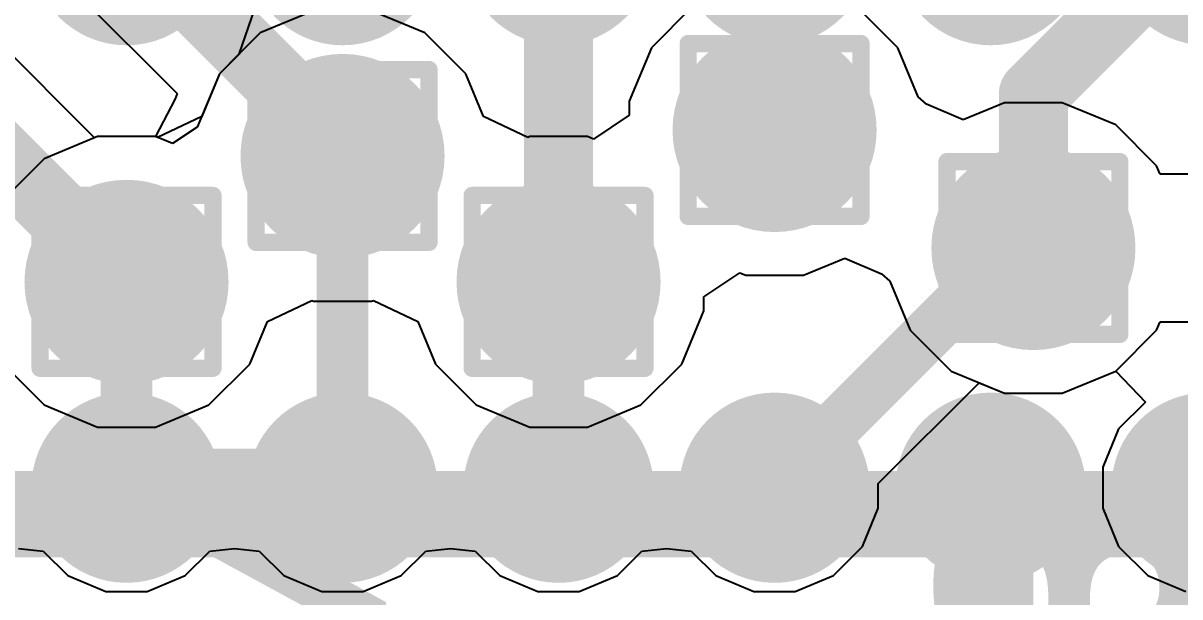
# Model space of a CAD drawing. Header units: inches. Extents: x -6 to 5433, y -4 to 5447.
# Drawn here: x 12.149 to 15.55, y 1.076 to 2.762 of the extents above; entities that cross this region are included whole.
import ezdxf

# ---------------------------------------------------------------- set-up
doc = ezdxf.new("R2010")
doc.units = ezdxf.units.IN
for name, color, linetype in [('Bottom Layer', 5, 'Continuous'), ('Bottom Overlay', 54, 'Continuous'), ('Drill Drawing', 1, 'Continuous'), ('Ground', 16, 'Continuous'), ('Mechanical 4', 56, 'Continuous'), ('Power', 76, 'Continuous'), ('Top Layer', 1, 'Continuous'), ('Top Paste', 8, 'Continuous'), ('Top Solder', 216, 'Continuous'), ('Via Holes', 16, 'Continuous')]:
    doc.layers.add(name, color=color, linetype=linetype)
doc.styles.add('Arial_Bold', font='', dxfattribs={"height": 0.2})
doc.styles.get('Arial_Bold').set_extended_font_data('Arial', bold=True)

# ---------------------------------------------------------------- blocks, each defined once
blk = doc.blocks.new('ADM6_30_01_5_L_4_2_A_TR_155')
at = {"layer": 'Top Layer'}
h = blk.add_hatch(color=1, dxfattribs=at)
edge = h.paths.add_edge_path()
edge.add_arc((-0.3175, 0.79), 0.178, 0, 360)
h = blk.add_hatch(color=1, dxfattribs=at)
edge = h.paths.add_edge_path()
edge.add_arc((0.3175, 0.79), 0.178, 0, 360)
h = blk.add_hatch(color=1, dxfattribs=at)
edge = h.paths.add_edge_path()
edge.add_arc((0.9525, 0.79), 0.178, 0, 360)
h = blk.add_hatch(color=1, dxfattribs=at)
edge = h.paths.add_edge_path()
edge.add_arc((1.5875, 0.79), 0.178, 0, 360)
h = blk.add_hatch(color=1, dxfattribs=at)
edge = h.paths.add_edge_path()
edge.add_arc((2.2225, 0.79), 0.178, 0, 360)
h = blk.add_hatch(color=1, dxfattribs=at)
edge = h.paths.add_edge_path()
edge.add_arc((2.8575, 0.79), 0.178, 0, 360)
at = {"layer": 'Top Paste'}
h = blk.add_hatch(color=8, dxfattribs=at)
edge = h.paths.add_edge_path()
edge.add_arc((-0.3175, 0.79), 0.178, 0, 360)
h = blk.add_hatch(color=8, dxfattribs=at)
edge = h.paths.add_edge_path()
edge.add_arc((0.3175, 0.79), 0.178, 0, 360)
h = blk.add_hatch(color=8, dxfattribs=at)
edge = h.paths.add_edge_path()
edge.add_arc((0.9525, 0.79), 0.178, 0, 360)
h = blk.add_hatch(color=8, dxfattribs=at)
edge = h.paths.add_edge_path()
edge.add_arc((1.5875, 0.79), 0.178, 0, 360)
h = blk.add_hatch(color=8, dxfattribs=at)
edge = h.paths.add_edge_path()
edge.add_arc((2.2225, 0.79), 0.178, 0, 360)
h = blk.add_hatch(color=8, dxfattribs=at)
edge = h.paths.add_edge_path()
edge.add_arc((2.8575, 0.79), 0.178, 0, 360)
at = {"layer": 'Top Solder'}
h = blk.add_hatch(color=216, dxfattribs=at)
edge = h.paths.add_edge_path()
edge.add_arc((-0.3175, 0.79), 0.2796, 0, 360)
h = blk.add_hatch(color=216, dxfattribs=at)
edge = h.paths.add_edge_path()
edge.add_arc((0.3175, 0.79), 0.2796, 0, 360)
h = blk.add_hatch(color=216, dxfattribs=at)
edge = h.paths.add_edge_path()
edge.add_arc((0.9525, 0.79), 0.2796, 0, 360)
h = blk.add_hatch(color=216, dxfattribs=at)
edge = h.paths.add_edge_path()
edge.add_arc((1.5875, 0.79), 0.2796, 0, 360)
h = blk.add_hatch(color=216, dxfattribs=at)
edge = h.paths.add_edge_path()
edge.add_arc((2.2225, 0.79), 0.2796, 0, 360)
h = blk.add_hatch(color=216, dxfattribs=at)
edge = h.paths.add_edge_path()
edge.add_arc((2.8575, 0.79), 0.2796, 0, 360)
h = blk.add_hatch(color=216, dxfattribs=at)
edge = h.paths.add_edge_path()
edge.add_arc((-0.3175, -0.79), 0.2796, 0, 360)
h = blk.add_hatch(color=216, dxfattribs=at)
edge = h.paths.add_edge_path()
edge.add_arc((0.3175, -0.79), 0.2796, 0, 360)
h = blk.add_hatch(color=216, dxfattribs=at)
edge = h.paths.add_edge_path()
edge.add_arc((0.9525, -0.79), 0.2796, 0, 360)
h = blk.add_hatch(color=216, dxfattribs=at)
edge = h.paths.add_edge_path()
edge.add_arc((1.5875, -0.79), 0.2796, 0, 360)
h = blk.add_hatch(color=216, dxfattribs=at)
edge = h.paths.add_edge_path()
edge.add_arc((2.2225, -0.79), 0.2796, 0, 360)
h = blk.add_hatch(color=216, dxfattribs=at)
edge = h.paths.add_edge_path()
edge.add_arc((2.8575, -0.79), 0.2796, 0, 360)

msp = doc.modelspace()

# ---------------------------------------------------------------- hatches: boundary and pattern name
at = {"layer": 'Bottom Layer'}
h = msp.add_hatch(color=5, dxfattribs=at)
edge = h.paths.add_edge_path()
edge.add_arc((14.3581, 2.4481), 0.3, 0, 360)
h = msp.add_hatch(color=5, dxfattribs=at)
edge = h.paths.add_edge_path()
edge.add_arc((13.0881, 2.3717), 0.3, 0, 360)
h = msp.add_hatch(color=5, dxfattribs=at)
edge = h.paths.add_edge_path()
edge.add_arc((15.119, 2.1012), 0.3, 0, 360)
h = msp.add_hatch(color=5, dxfattribs=at)
edge = h.paths.add_edge_path()
edge.add_arc((12.4531, 2.0017), 0.3, 0, 360)
h = msp.add_hatch(color=5, dxfattribs=at)
edge = h.paths.add_edge_path()
edge.add_arc((13.7231, 2.0017), 0.3, 0, 360)
at = {"layer": 'Ground'}
h = msp.add_hatch(color=16, dxfattribs=at)
edge = h.paths.add_edge_path()
edge.add_arc((14.3581, 2.4481), 0.3, 0, 360)
h = msp.add_hatch(color=16, dxfattribs=at)
edge = h.paths.add_edge_path()
edge.add_arc((13.0881, 2.3717), 0.3, 0, 360)
h = msp.add_hatch(color=16, dxfattribs=at)
edge = h.paths.add_edge_path()
edge.add_arc((15.119, 2.1012), 0.3, 0, 360)
h = msp.add_hatch(color=16, dxfattribs=at)
edge = h.paths.add_edge_path()
edge.add_arc((12.4531, 2.0017), 0.3, 0, 360)
h = msp.add_hatch(color=16, dxfattribs=at)
edge = h.paths.add_edge_path()
edge.add_arc((13.7231, 2.0017), 0.3, 0, 360)
at = {"layer": 'Power'}
h = msp.add_hatch(color=76, dxfattribs=at)
edge = h.paths.add_edge_path()
edge.add_arc((14.3581, 2.4481), 0.3, 0, 360)
h = msp.add_hatch(color=76, dxfattribs=at)
edge = h.paths.add_edge_path()
edge.add_arc((13.0881, 2.3717), 0.3, 0, 360)
h = msp.add_hatch(color=76, dxfattribs=at)
edge = h.paths.add_edge_path()
edge.add_arc((15.119, 2.1012), 0.3, 0, 360)
h = msp.add_hatch(color=76, dxfattribs=at)
edge = h.paths.add_edge_path()
edge.add_arc((12.4531, 2.0017), 0.3, 0, 360)
h = msp.add_hatch(color=76, dxfattribs=at)
edge = h.paths.add_edge_path()
edge.add_arc((13.7231, 2.0017), 0.3, 0, 360)
at = {"layer": 'Top Layer'}
h = msp.add_hatch(color=1, dxfattribs=at)
edge = h.paths.add_edge_path()
edge.add_arc((14.3581, 2.4481), 0.3, 0, 360)
h = msp.add_hatch(color=1, dxfattribs=at)
edge = h.paths.add_edge_path()
edge.add_arc((13.0881, 2.3717), 0.3, 0, 360)
h = msp.add_hatch(color=1, dxfattribs=at)
edge = h.paths.add_edge_path()
edge.add_arc((15.119, 2.1012), 0.3, 0, 360)
h = msp.add_hatch(color=1, dxfattribs=at)
edge = h.paths.add_edge_path()
edge.add_arc((12.4531, 2.0017), 0.3, 0, 360)
h = msp.add_hatch(color=1, dxfattribs=at)
edge = h.paths.add_edge_path()
edge.add_arc((13.7231, 2.0017), 0.3, 0, 360)
msp.add_hatch(color=1, dxfattribs=at).paths.add_polyline_path([(14.8672, 0.2362), (15.119, 0.2362), (15.119, 1.5824), (14.8672, 1.5824)])
at = {"layer": 'Via Holes'}
h = msp.add_hatch(color=7, dxfattribs=at)
edge = h.paths.add_edge_path()
edge.add_arc((14.3581, 2.4481), 0.15, 0, 360)
h = msp.add_hatch(color=7, dxfattribs=at)
edge = h.paths.add_edge_path()
edge.add_arc((13.0881, 2.3717), 0.15, 0, 360)
h = msp.add_hatch(color=7, dxfattribs=at)
edge = h.paths.add_edge_path()
edge.add_arc((15.119, 2.1012), 0.15, 0, 360)
h = msp.add_hatch(color=7, dxfattribs=at)
edge = h.paths.add_edge_path()
edge.add_arc((12.4531, 2.0017), 0.15, 0, 360)
h = msp.add_hatch(color=7, dxfattribs=at)
edge = h.paths.add_edge_path()
edge.add_arc((13.7231, 2.0017), 0.15, 0, 360)

# ---------------------------------------------------------------- linework, layer by layer
at = {"layer": 'Bottom Layer'}
for p, q in [((10.7034, 4.4537), (12.6019, 2.5551)), ((12.3594, 2.4251), (10.5844, 4.2)), ((12.6019, 2.5551), (12.5962, 2.5398)), ((12.5962, 2.5398), (12.538, 2.4287)), ((12.3682, 2.4287), (12.3594, 2.4251)), ((12.538, 2.4287), (12.3682, 2.4287)), ((14.443, 2.0211), (14.565, 2.0716)), ((14.565, 2.0716), (14.6721, 2.0249)), ((14.1501, 1.9577), (14.2557, 2.0283)), ((14.2557, 2.0283), (14.2732, 2.0211)), ((14.2732, 2.0211), (14.443, 2.0211)), ((14.6721, 2.0249), (14.6972, 2.0037)), ((14.6972, 2.0037), (14.757, 1.8593)), ((12.8671, 1.8855), (12.9974, 1.9471)), ((12.9974, 1.9471), (13.0032, 1.9447)), ((13.0032, 1.9447), (13.173, 1.9447)), ((13.173, 1.9447), (13.1788, 1.9471)), ((13.1788, 1.9471), (13.3091, 1.8855)), ((14.1501, 1.9168), (14.1501, 1.9577)), ((14.0851, 1.7599), (14.1501, 1.9168)), ((12.8151, 1.7599), (12.8671, 1.8855)), ((13.3091, 1.8855), (13.3611, 1.7599)), ((15.481, 1.8593), (15.4912, 1.8841)), ((15.4912, 1.8841), (15.6287, 1.8841)), ((14.757, 1.8593), (14.8771, 1.7392)), ((15.3608, 1.7392), (15.481, 1.8593)), ((12.0911, 1.7599), (12.2112, 1.6398)), ((12.695, 1.6398), (12.8151, 1.7599)), ((13.3611, 1.7599), (13.4812, 1.6398)), ((13.965, 1.6398), (14.0851, 1.7599)), ((14.8771, 1.7392), (15.034, 1.6742)), ((15.2039, 1.6742), (15.3608, 1.7392)), ((15.034, 1.6742), (15.2039, 1.6742)), ((12.2112, 1.6398), (12.3682, 1.5747)), ((12.538, 1.5747), (12.695, 1.6398)), ((13.4812, 1.6398), (13.6382, 1.5747)), ((13.808, 1.5747), (13.965, 1.6398)), ((12.3682, 1.5747), (12.538, 1.5747)), ((13.6382, 1.5747), (13.808, 1.5747))]:
    msp.add_line(p, q, dxfattribs=at)
for points in [[(14.3581, 2.4481, 0.2032, 0.2032, 0), (14.3581, 5.0337, 0.2032, 0.2032, 0)], [(10.7999, 4.6867, 0.2032, 0.2032, 0), (13.0881, 2.3985, 0.2032, 0.2032, 0)], [(10.4196, 4.0352, 0.2032, 0.2032, 0), (12.4531, 2.0017, 0.2032, 0.2032, 0)], [(15.119, 2.5539, 0.2032, 0.2032, 0), (15.8014, 3.2363, 0.2032, 0.2032, 0)], [(13.7231, 2.0017, 0.2032, 0.2032, 0), (13.7231, 2.9685, 0.2032, 0.2032, 0)], [(15.119, 2.1012, 0.2032, 0.2032, 0), (15.119, 2.5539, 0.2032, 0.2032, 0)], [(13.0881, 2.3717, 0.2032, 0.2032, 0), (13.0881, 2.3985, 0.2032, 0.2032, 0)]]:
    msp.add_lwpolyline(points, format="xyseb", dxfattribs=at)
for points in [[(15.0682, 2.5539, 0.1016, 0.1016, 1), (15.1698, 2.5539, 0.1016, 0.1016, 1)], [(15.0682, 2.5539, 0.1016, 0.1016, 1), (15.1698, 2.5539, 0.1016, 0.1016, 1)], [(14.3073, 2.4481, 0.1016, 0.1016, 1), (14.4089, 2.4481, 0.1016, 0.1016, 1)], [(13.0373, 2.3985, 0.1016, 0.1016, 1), (13.1389, 2.3985, 0.1016, 0.1016, 1)], [(13.0373, 2.3985, 0.1016, 0.1016, 1), (13.1389, 2.3985, 0.1016, 0.1016, 1)], [(13.0373, 2.3717, 0.1016, 0.1016, 1), (13.1389, 2.3717, 0.1016, 0.1016, 1)], [(15.0682, 2.1012, 0.1016, 0.1016, 1), (15.1698, 2.1012, 0.1016, 0.1016, 1)], [(12.4023, 2.0017, 0.1016, 0.1016, 1), (12.5039, 2.0017, 0.1016, 0.1016, 1)], [(13.6723, 2.0017, 0.1016, 0.1016, 1), (13.7739, 2.0017, 0.1016, 0.1016, 1)]]:
    msp.add_lwpolyline(points, format="xyseb", close=True, dxfattribs=at)
at = {"layer": 'Drill Drawing'}
for points in [[(14.1041, 2.7021, 0.0508, 0.0508, 0), (14.6121, 2.7021, 0.0508, 0.0508, 0)], [(14.1041, 2.1941, 0.0508, 0.0508, 0), (14.1041, 2.7021, 0.0508, 0.0508, 0)], [(14.6121, 2.1941, 0.0508, 0.0508, 0), (14.6121, 2.7021, 0.0508, 0.0508, 0)], [(12.8341, 2.6257, 0.0508, 0.0508, 0), (13.3421, 2.6257, 0.0508, 0.0508, 0)], [(12.8341, 2.1177, 0.0508, 0.0508, 0), (12.8341, 2.6257, 0.0508, 0.0508, 0)], [(13.3421, 2.1177, 0.0508, 0.0508, 0), (13.3421, 2.6257, 0.0508, 0.0508, 0)], [(14.2057, 2.6005, 0.0508, 0.0508, 0), (14.5105, 2.6005, 0.0508, 0.0508, 0)], [(14.2057, 2.2957, 0.0508, 0.0508, 0), (14.2057, 2.6005, 0.0508, 0.0508, 0)], [(14.5105, 2.2957, 0.0508, 0.0508, 0), (14.5105, 2.6005, 0.0508, 0.0508, 0)], [(12.9357, 2.5241, 0.0508, 0.0508, 0), (13.2405, 2.5241, 0.0508, 0.0508, 0)], [(12.9357, 2.2193, 0.0508, 0.0508, 0), (12.9357, 2.5241, 0.0508, 0.0508, 0)], [(13.2405, 2.2193, 0.0508, 0.0508, 0), (13.2405, 2.5241, 0.0508, 0.0508, 0)], [(14.865, 2.3552, 0.0508, 0.0508, 0), (15.373, 2.3552, 0.0508, 0.0508, 0)], [(14.865, 1.8472, 0.0508, 0.0508, 0), (14.865, 2.3552, 0.0508, 0.0508, 0)], [(15.373, 1.8472, 0.0508, 0.0508, 0), (15.373, 2.3552, 0.0508, 0.0508, 0)], [(14.2057, 2.2957, 0.0508, 0.0508, 0), (14.5105, 2.2957, 0.0508, 0.0508, 0)], [(12.1991, 2.2557, 0.0508, 0.0508, 0), (12.7071, 2.2557, 0.0508, 0.0508, 0)], [(12.1991, 1.7477, 0.0508, 0.0508, 0), (12.1991, 2.2557, 0.0508, 0.0508, 0)], [(12.7071, 1.7477, 0.0508, 0.0508, 0), (12.7071, 2.2557, 0.0508, 0.0508, 0)], [(13.4691, 2.2557, 0.0508, 0.0508, 0), (13.9771, 2.2557, 0.0508, 0.0508, 0)], [(13.4691, 1.7477, 0.0508, 0.0508, 0), (13.4691, 2.2557, 0.0508, 0.0508, 0)], [(13.9771, 1.7477, 0.0508, 0.0508, 0), (13.9771, 2.2557, 0.0508, 0.0508, 0)], [(14.9666, 2.2536, 0.0508, 0.0508, 0), (15.2714, 2.2536, 0.0508, 0.0508, 0)], [(14.9666, 1.9488, 0.0508, 0.0508, 0), (14.9666, 2.2536, 0.0508, 0.0508, 0)], [(15.2714, 1.9488, 0.0508, 0.0508, 0), (15.2714, 2.2536, 0.0508, 0.0508, 0)], [(12.9357, 2.2193, 0.0508, 0.0508, 0), (13.2405, 2.2193, 0.0508, 0.0508, 0)], [(14.1041, 2.1941, 0.0508, 0.0508, 0), (14.6121, 2.1941, 0.0508, 0.0508, 0)], [(12.3007, 2.1541, 0.0508, 0.0508, 0), (12.6055, 2.1541, 0.0508, 0.0508, 0)], [(12.3007, 1.8493, 0.0508, 0.0508, 0), (12.3007, 2.1541, 0.0508, 0.0508, 0)], [(12.6055, 1.8493, 0.0508, 0.0508, 0), (12.6055, 2.1541, 0.0508, 0.0508, 0)], [(13.5707, 2.1541, 0.0508, 0.0508, 0), (13.8755, 2.1541, 0.0508, 0.0508, 0)], [(13.5707, 1.8493, 0.0508, 0.0508, 0), (13.5707, 2.1541, 0.0508, 0.0508, 0)], [(13.8755, 1.8493, 0.0508, 0.0508, 0), (13.8755, 2.1541, 0.0508, 0.0508, 0)], [(12.8341, 2.1177, 0.0508, 0.0508, 0), (13.3421, 2.1177, 0.0508, 0.0508, 0)], [(14.9666, 1.9488, 0.0508, 0.0508, 0), (15.2714, 1.9488, 0.0508, 0.0508, 0)], [(12.3007, 1.8493, 0.0508, 0.0508, 0), (12.6055, 1.8493, 0.0508, 0.0508, 0)], [(13.5707, 1.8493, 0.0508, 0.0508, 0), (13.8755, 1.8493, 0.0508, 0.0508, 0)], [(14.865, 1.8472, 0.0508, 0.0508, 0), (15.373, 1.8472, 0.0508, 0.0508, 0)], [(12.1991, 1.7477, 0.0508, 0.0508, 0), (12.7071, 1.7477, 0.0508, 0.0508, 0)], [(13.4691, 1.7477, 0.0508, 0.0508, 0), (13.9771, 1.7477, 0.0508, 0.0508, 0)]]:
    msp.add_lwpolyline(points, format="xyseb", dxfattribs=at)
for points in [[(14.0914, 2.7021, 0.0254, 0.0254, 1), (14.1168, 2.7021, 0.0254, 0.0254, 1)], [(14.0914, 2.7021, 0.0254, 0.0254, 1), (14.1168, 2.7021, 0.0254, 0.0254, 1)], [(14.5994, 2.7021, 0.0254, 0.0254, 1), (14.6248, 2.7021, 0.0254, 0.0254, 1)], [(14.5994, 2.7021, 0.0254, 0.0254, 1), (14.6248, 2.7021, 0.0254, 0.0254, 1)], [(12.8214, 2.6257, 0.0254, 0.0254, 1), (12.8468, 2.6257, 0.0254, 0.0254, 1)], [(12.8214, 2.6257, 0.0254, 0.0254, 1), (12.8468, 2.6257, 0.0254, 0.0254, 1)], [(13.3294, 2.6257, 0.0254, 0.0254, 1), (13.3548, 2.6257, 0.0254, 0.0254, 1)], [(13.3294, 2.6257, 0.0254, 0.0254, 1), (13.3548, 2.6257, 0.0254, 0.0254, 1)], [(14.193, 2.6005, 0.0254, 0.0254, 1), (14.2184, 2.6005, 0.0254, 0.0254, 1)], [(14.193, 2.6005, 0.0254, 0.0254, 1), (14.2184, 2.6005, 0.0254, 0.0254, 1)], [(14.4978, 2.6005, 0.0254, 0.0254, 1), (14.5232, 2.6005, 0.0254, 0.0254, 1)], [(14.4978, 2.6005, 0.0254, 0.0254, 1), (14.5232, 2.6005, 0.0254, 0.0254, 1)], [(12.923, 2.5241, 0.0254, 0.0254, 1), (12.9484, 2.5241, 0.0254, 0.0254, 1)], [(12.923, 2.5241, 0.0254, 0.0254, 1), (12.9484, 2.5241, 0.0254, 0.0254, 1)], [(13.2278, 2.5241, 0.0254, 0.0254, 1), (13.2532, 2.5241, 0.0254, 0.0254, 1)], [(13.2278, 2.5241, 0.0254, 0.0254, 1), (13.2532, 2.5241, 0.0254, 0.0254, 1)], [(14.8523, 2.3552, 0.0254, 0.0254, 1), (14.8777, 2.3552, 0.0254, 0.0254, 1)], [(14.8523, 2.3552, 0.0254, 0.0254, 1), (14.8777, 2.3552, 0.0254, 0.0254, 1)], [(15.3603, 2.3552, 0.0254, 0.0254, 1), (15.3857, 2.3552, 0.0254, 0.0254, 1)], [(15.3603, 2.3552, 0.0254, 0.0254, 1), (15.3857, 2.3552, 0.0254, 0.0254, 1)], [(14.193, 2.2957, 0.0254, 0.0254, 1), (14.2184, 2.2957, 0.0254, 0.0254, 1)], [(14.193, 2.2957, 0.0254, 0.0254, 1), (14.2184, 2.2957, 0.0254, 0.0254, 1)], [(14.4978, 2.2957, 0.0254, 0.0254, 1), (14.5232, 2.2957, 0.0254, 0.0254, 1)], [(14.4978, 2.2957, 0.0254, 0.0254, 1), (14.5232, 2.2957, 0.0254, 0.0254, 1)], [(12.1864, 2.2557, 0.0254, 0.0254, 1), (12.2118, 2.2557, 0.0254, 0.0254, 1)], [(12.1864, 2.2557, 0.0254, 0.0254, 1), (12.2118, 2.2557, 0.0254, 0.0254, 1)], [(12.6944, 2.2557, 0.0254, 0.0254, 1), (12.7198, 2.2557, 0.0254, 0.0254, 1)], [(12.6944, 2.2557, 0.0254, 0.0254, 1), (12.7198, 2.2557, 0.0254, 0.0254, 1)], [(13.4564, 2.2557, 0.0254, 0.0254, 1), (13.4818, 2.2557, 0.0254, 0.0254, 1)], [(13.4564, 2.2557, 0.0254, 0.0254, 1), (13.4818, 2.2557, 0.0254, 0.0254, 1)], [(13.9644, 2.2557, 0.0254, 0.0254, 1), (13.9898, 2.2557, 0.0254, 0.0254, 1)], [(13.9644, 2.2557, 0.0254, 0.0254, 1), (13.9898, 2.2557, 0.0254, 0.0254, 1)], [(14.9539, 2.2536, 0.0254, 0.0254, 1), (14.9793, 2.2536, 0.0254, 0.0254, 1)], [(14.9539, 2.2536, 0.0254, 0.0254, 1), (14.9793, 2.2536, 0.0254, 0.0254, 1)], [(15.2587, 2.2536, 0.0254, 0.0254, 1), (15.2841, 2.2536, 0.0254, 0.0254, 1)], [(15.2587, 2.2536, 0.0254, 0.0254, 1), (15.2841, 2.2536, 0.0254, 0.0254, 1)], [(12.923, 2.2193, 0.0254, 0.0254, 1), (12.9484, 2.2193, 0.0254, 0.0254, 1)], [(12.923, 2.2193, 0.0254, 0.0254, 1), (12.9484, 2.2193, 0.0254, 0.0254, 1)], [(13.2278, 2.2193, 0.0254, 0.0254, 1), (13.2532, 2.2193, 0.0254, 0.0254, 1)], [(13.2278, 2.2193, 0.0254, 0.0254, 1), (13.2532, 2.2193, 0.0254, 0.0254, 1)], [(14.0914, 2.1941, 0.0254, 0.0254, 1), (14.1168, 2.1941, 0.0254, 0.0254, 1)], [(14.0914, 2.1941, 0.0254, 0.0254, 1), (14.1168, 2.1941, 0.0254, 0.0254, 1)], [(14.5994, 2.1941, 0.0254, 0.0254, 1), (14.6248, 2.1941, 0.0254, 0.0254, 1)], [(14.5994, 2.1941, 0.0254, 0.0254, 1), (14.6248, 2.1941, 0.0254, 0.0254, 1)], [(12.288, 2.1541, 0.0254, 0.0254, 1), (12.3134, 2.1541, 0.0254, 0.0254, 1)], [(12.288, 2.1541, 0.0254, 0.0254, 1), (12.3134, 2.1541, 0.0254, 0.0254, 1)], [(12.5928, 2.1541, 0.0254, 0.0254, 1), (12.6182, 2.1541, 0.0254, 0.0254, 1)], [(12.5928, 2.1541, 0.0254, 0.0254, 1), (12.6182, 2.1541, 0.0254, 0.0254, 1)], [(13.558, 2.1541, 0.0254, 0.0254, 1), (13.5834, 2.1541, 0.0254, 0.0254, 1)], [(13.558, 2.1541, 0.0254, 0.0254, 1), (13.5834, 2.1541, 0.0254, 0.0254, 1)], [(13.8628, 2.1541, 0.0254, 0.0254, 1), (13.8882, 2.1541, 0.0254, 0.0254, 1)], [(13.8628, 2.1541, 0.0254, 0.0254, 1), (13.8882, 2.1541, 0.0254, 0.0254, 1)], [(12.8214, 2.1177, 0.0254, 0.0254, 1), (12.8468, 2.1177, 0.0254, 0.0254, 1)], [(12.8214, 2.1177, 0.0254, 0.0254, 1), (12.8468, 2.1177, 0.0254, 0.0254, 1)], [(13.3294, 2.1177, 0.0254, 0.0254, 1), (13.3548, 2.1177, 0.0254, 0.0254, 1)], [(13.3294, 2.1177, 0.0254, 0.0254, 1), (13.3548, 2.1177, 0.0254, 0.0254, 1)], [(14.9539, 1.9488, 0.0254, 0.0254, 1), (14.9793, 1.9488, 0.0254, 0.0254, 1)], [(14.9539, 1.9488, 0.0254, 0.0254, 1), (14.9793, 1.9488, 0.0254, 0.0254, 1)], [(15.2587, 1.9488, 0.0254, 0.0254, 1), (15.2841, 1.9488, 0.0254, 0.0254, 1)], [(15.2587, 1.9488, 0.0254, 0.0254, 1), (15.2841, 1.9488, 0.0254, 0.0254, 1)], [(12.288, 1.8493, 0.0254, 0.0254, 1), (12.3134, 1.8493, 0.0254, 0.0254, 1)], [(12.288, 1.8493, 0.0254, 0.0254, 1), (12.3134, 1.8493, 0.0254, 0.0254, 1)], [(12.5928, 1.8493, 0.0254, 0.0254, 1), (12.6182, 1.8493, 0.0254, 0.0254, 1)], [(12.5928, 1.8493, 0.0254, 0.0254, 1), (12.6182, 1.8493, 0.0254, 0.0254, 1)], [(13.558, 1.8493, 0.0254, 0.0254, 1), (13.5834, 1.8493, 0.0254, 0.0254, 1)], [(13.558, 1.8493, 0.0254, 0.0254, 1), (13.5834, 1.8493, 0.0254, 0.0254, 1)], [(13.8628, 1.8493, 0.0254, 0.0254, 1), (13.8882, 1.8493, 0.0254, 0.0254, 1)], [(13.8628, 1.8493, 0.0254, 0.0254, 1), (13.8882, 1.8493, 0.0254, 0.0254, 1)], [(14.8523, 1.8472, 0.0254, 0.0254, 1), (14.8777, 1.8472, 0.0254, 0.0254, 1)], [(14.8523, 1.8472, 0.0254, 0.0254, 1), (14.8777, 1.8472, 0.0254, 0.0254, 1)], [(15.3603, 1.8472, 0.0254, 0.0254, 1), (15.3857, 1.8472, 0.0254, 0.0254, 1)], [(15.3603, 1.8472, 0.0254, 0.0254, 1), (15.3857, 1.8472, 0.0254, 0.0254, 1)], [(12.1864, 1.7477, 0.0254, 0.0254, 1), (12.2118, 1.7477, 0.0254, 0.0254, 1)], [(12.1864, 1.7477, 0.0254, 0.0254, 1), (12.2118, 1.7477, 0.0254, 0.0254, 1)], [(12.6944, 1.7477, 0.0254, 0.0254, 1), (12.7198, 1.7477, 0.0254, 0.0254, 1)], [(12.6944, 1.7477, 0.0254, 0.0254, 1), (12.7198, 1.7477, 0.0254, 0.0254, 1)], [(13.4564, 1.7477, 0.0254, 0.0254, 1), (13.4818, 1.7477, 0.0254, 0.0254, 1)], [(13.4564, 1.7477, 0.0254, 0.0254, 1), (13.4818, 1.7477, 0.0254, 0.0254, 1)], [(13.9644, 1.7477, 0.0254, 0.0254, 1), (13.9898, 1.7477, 0.0254, 0.0254, 1)], [(13.9644, 1.7477, 0.0254, 0.0254, 1), (13.9898, 1.7477, 0.0254, 0.0254, 1)]]:
    msp.add_lwpolyline(points, format="xyseb", close=True, dxfattribs=at)
at = {"layer": 'Ground'}
for p, q in [((13.0032, 2.7987), (12.8462, 2.7337)), ((13.33, 2.7337), (13.173, 2.7987)), ((14.1162, 2.81), (13.9961, 2.6899)), ((14.7201, 2.6899), (14.6, 2.81)), ((12.8462, 2.7337), (12.7261, 2.6136)), ((13.4501, 2.6136), (13.33, 2.7337)), ((13.9961, 2.6899), (13.9311, 2.533)), ((14.7799, 2.5456), (14.7201, 2.6899)), ((12.7261, 2.6136), (12.6611, 2.4567)), ((13.5021, 2.488), (13.4501, 2.6136)), ((13.9311, 2.533), (13.9311, 2.4921)), ((14.8049, 2.5243), (14.7799, 2.5456)), ((14.9121, 2.4777), (14.8049, 2.5243)), ((15.034, 2.5282), (14.9121, 2.4777)), ((15.2039, 2.5282), (15.034, 2.5282)), ((15.3608, 2.4632), (15.2039, 2.5282)), ((13.6324, 2.4264), (13.5021, 2.488)), ((13.9311, 2.4921), (13.8255, 2.4215)), ((12.6611, 2.4567), (12.5882, 2.408)), ((15.481, 2.3431), (15.3608, 2.4632)), ((12.3682, 2.4287), (12.2112, 2.3637)), ((12.538, 2.4287), (12.3682, 2.4287)), ((12.5882, 2.408), (12.538, 2.4287)), ((13.6382, 2.4287), (13.6324, 2.4264)), ((13.808, 2.4287), (13.6382, 2.4287)), ((13.8255, 2.4215), (13.808, 2.4287)), ((12.2112, 2.3637), (12.0911, 2.2436)), ((15.4912, 2.3183), (15.481, 2.3431)), ((15.6287, 2.3183), (15.4912, 2.3183)), ((14.443, 2.0211), (14.565, 2.0716)), ((14.565, 2.0716), (14.6721, 2.0249)), ((14.1501, 1.9577), (14.2557, 2.0283)), ((14.2557, 2.0283), (14.2732, 2.0211)), ((14.2732, 2.0211), (14.443, 2.0211)), ((14.6721, 2.0249), (14.6972, 2.0037)), ((14.6972, 2.0037), (14.757, 1.8593)), ((12.8671, 1.8855), (12.9974, 1.9471)), ((12.9974, 1.9471), (13.0032, 1.9447)), ((13.0032, 1.9447), (13.173, 1.9447)), ((13.173, 1.9447), (13.1788, 1.9471)), ((13.1788, 1.9471), (13.3091, 1.8855)), ((14.1501, 1.9168), (14.1501, 1.9577)), ((14.0851, 1.7599), (14.1501, 1.9168)), ((12.8151, 1.7599), (12.8671, 1.8855)), ((13.3091, 1.8855), (13.3611, 1.7599)), ((15.481, 1.8593), (15.4912, 1.8841)), ((15.4912, 1.8841), (15.6287, 1.8841)), ((14.757, 1.8593), (14.8771, 1.7392)), ((15.3608, 1.7392), (15.481, 1.8593)), ((12.0911, 1.7599), (12.2112, 1.6398)), ((12.695, 1.6398), (12.8151, 1.7599)), ((13.3611, 1.7599), (13.4812, 1.6398)), ((13.965, 1.6398), (14.0851, 1.7599)), ((14.8771, 1.7392), (15.034, 1.6742)), ((15.2039, 1.6742), (15.3608, 1.7392)), ((15.034, 1.6742), (15.2039, 1.6742)), ((12.2112, 1.6398), (12.3682, 1.5747)), ((12.538, 1.5747), (12.695, 1.6398)), ((13.4812, 1.6398), (13.6382, 1.5747)), ((13.808, 1.5747), (13.965, 1.6398)), ((12.3682, 1.5747), (12.538, 1.5747)), ((13.6382, 1.5747), (13.808, 1.5747))]:
    msp.add_line(p, q, dxfattribs=at)
at = {"layer": 'Mechanical 4'}
msp.add_lwpolyline([(19.3747, 2.125, 0.0127, 0.0127, 1), (11.1197, 2.125, 0.0127, 0.0127, 1)], format="xyseb", close=True, dxfattribs=at)
msp.add_lwpolyline([(19.3747, 2.125, 0.0127, 0.0127, -1), (11.1197, 2.125, 0.0127, 0.0127, 0)], format="xyseb", dxfattribs=at)
at = {"layer": 'Power'}
for p, q in [((13.0032, 2.7987), (12.8462, 2.7337)), ((13.33, 2.7337), (13.173, 2.7987)), ((14.1162, 2.81), (13.9961, 2.6899)), ((14.7201, 2.6899), (14.6, 2.81)), ((12.8462, 2.7337), (12.7261, 2.6136)), ((13.4501, 2.6136), (13.33, 2.7337)), ((13.9961, 2.6899), (13.9311, 2.533)), ((14.7799, 2.5456), (14.7201, 2.6899)), ((12.7261, 2.6136), (12.6741, 2.488)), ((13.5021, 2.488), (13.4501, 2.6136)), ((13.9311, 2.533), (13.9311, 2.4921)), ((14.8049, 2.5243), (14.7799, 2.5456)), ((14.9121, 2.4777), (14.8049, 2.5243)), ((15.034, 2.5282), (14.9121, 2.4777)), ((15.2039, 2.5282), (15.034, 2.5282)), ((15.3608, 2.4632), (15.2039, 2.5282)), ((12.6741, 2.488), (12.5438, 2.4264)), ((13.6324, 2.4264), (13.5021, 2.488)), ((13.9311, 2.4921), (13.8255, 2.4215)), ((15.481, 2.3431), (15.3608, 2.4632)), ((12.3682, 2.4287), (12.2112, 2.3637)), ((12.538, 2.4287), (12.3682, 2.4287)), ((12.5438, 2.4264), (12.538, 2.4287)), ((13.6382, 2.4287), (13.6324, 2.4264)), ((13.808, 2.4287), (13.6382, 2.4287)), ((13.8255, 2.4215), (13.808, 2.4287)), ((12.2112, 2.3637), (12.0911, 2.2436)), ((15.4912, 2.3183), (15.481, 2.3431)), ((15.6287, 2.3183), (15.4912, 2.3183))]:
    msp.add_line(p, q, dxfattribs=at)
msp.add_lwpolyline([(7.5928, 1.319, 0.254, 0.254, 0), (19.3903, 1.319, 0.254, 0.254, 0)], format="xyseb", dxfattribs=at)
at = {"layer": 'Top Layer'}
for p, q in [((12.8295, 2.804), (12.7832, 2.6707)), ((12.7832, 2.6707), (12.7261, 2.6136)), ((12.7261, 2.6136), (12.6611, 2.4567)), ((12.6611, 2.4567), (12.5882, 2.408)), ((12.3682, 2.4287), (12.2112, 2.3637)), ((12.538, 2.4287), (12.3682, 2.4287)), ((12.5882, 2.408), (12.538, 2.4287)), ((12.2112, 2.3637), (12.0911, 2.2436)), ((15.2039, 1.6742), (15.3608, 1.7392)), ((15.3608, 1.7392), (15.4486, 1.6486)), ((14.6631, 1.4087), (14.9595, 1.7051)), ((14.9595, 1.7051), (15.034, 1.6742)), ((15.034, 1.6742), (15.2039, 1.6742)), ((15.4486, 1.6486), (15.3695, 1.5695)), ((15.3695, 1.5695), (15.3231, 1.4574)), ((15.3231, 1.4574), (15.3231, 1.3361)), ((14.6631, 1.3361), (14.6631, 1.4087)), ((14.6167, 1.224), (14.6631, 1.3361)), ((15.3231, 1.3361), (15.3695, 1.224)), ((12.1356, 1.2178), (12.2084, 1.2101)), ((12.2084, 1.2101), (12.2803, 1.1382)), ((12.6259, 1.1382), (12.6978, 1.2101)), ((12.6978, 1.2101), (12.7706, 1.2178)), ((12.7706, 1.2178), (12.8434, 1.2101)), ((12.8434, 1.2101), (12.9153, 1.1382)), ((13.2609, 1.1382), (13.3328, 1.2101)), ((13.3328, 1.2101), (13.4056, 1.2178)), ((13.4056, 1.2178), (13.4784, 1.2101)), ((13.4784, 1.2101), (13.5503, 1.1382)), ((13.8959, 1.1382), (13.9678, 1.2101)), ((13.9678, 1.2101), (14.0406, 1.2178)), ((14.0406, 1.2178), (14.1134, 1.2101)), ((14.1134, 1.2101), (14.1853, 1.1382)), ((14.5309, 1.1382), (14.6167, 1.224)), ((15.3695, 1.224), (15.4553, 1.1382)), ((12.2803, 1.1382), (12.3924, 1.0917)), ((12.5138, 1.0917), (12.6259, 1.1382)), ((12.9153, 1.1382), (13.0274, 1.0917)), ((13.1488, 1.0917), (13.2609, 1.1382)), ((13.5503, 1.1382), (13.6624, 1.0917)), ((13.7838, 1.0917), (13.8959, 1.1382)), ((14.1853, 1.1382), (14.2974, 1.0917)), ((14.4188, 1.0917), (14.5309, 1.1382)), ((15.4553, 1.1382), (15.5674, 1.0917)), ((12.3924, 1.0917), (12.5138, 1.0917)), ((13.0274, 1.0917), (13.1488, 1.0917)), ((13.6624, 1.0917), (13.7838, 1.0917)), ((14.2974, 1.0917), (14.4188, 1.0917))]:
    msp.add_line(p, q, dxfattribs=at)
for points in [[(14.3581, 2.4481, 0.1524, 0.1524, 0), (14.3581, 2.9767, 0.1524, 0.1524, 0)], [(13.0881, 2.3717, 0.1524, 0.1524, 0), (13.0881, 2.4481, 0.1524, 0.1524, 0)], [(13.0881, 1.3967, 0.1524, 0.1524, 0), (13.0881, 2.3717, 0.1524, 0.1524, 0)], [(14.3581, 1.3967, 0.1524, 0.1524, 0), (15.0626, 2.1012, 0.1524, 0.1524, 0)], [(15.0626, 2.1012, 0.1524, 0.1524, 0), (15.119, 2.1012, 0.1524, 0.1524, 0)], [(12.4531, 1.3967, 0.1524, 0.1524, 0), (12.4531, 2.0017, 0.1524, 0.1524, 0)], [(13.7231, 1.3967, 0.1524, 0.1524, 0), (13.7231, 2.0017, 0.1524, 0.1524, 0)]]:
    msp.add_lwpolyline(points, format="xyseb", dxfattribs=at)
for points in [[(13.05, 2.4481, 0.0762, 0.0762, 1), (13.1262, 2.4481, 0.0762, 0.0762, 1)], [(14.32, 2.4481, 0.0762, 0.0762, 1), (14.3962, 2.4481, 0.0762, 0.0762, 1)], [(13.05, 2.3717, 0.0762, 0.0762, 1), (13.1262, 2.3717, 0.0762, 0.0762, 1)], [(13.05, 2.3717, 0.0762, 0.0762, 1), (13.1262, 2.3717, 0.0762, 0.0762, 1)], [(15.0245, 2.1012, 0.0762, 0.0762, 1), (15.1007, 2.1012, 0.0762, 0.0762, 1)], [(15.0245, 2.1012, 0.0762, 0.0762, 1), (15.1007, 2.1012, 0.0762, 0.0762, 1)], [(15.0809, 2.1012, 0.0762, 0.0762, 1), (15.1571, 2.1012, 0.0762, 0.0762, 1)], [(12.415, 2.0017, 0.0762, 0.0762, 1), (12.4912, 2.0017, 0.0762, 0.0762, 1)], [(13.685, 2.0017, 0.0762, 0.0762, 1), (13.7612, 2.0017, 0.0762, 0.0762, 1)], [(12.415, 1.3967, 0.0762, 0.0762, 1), (12.4912, 1.3967, 0.0762, 0.0762, 1)], [(13.05, 1.3967, 0.0762, 0.0762, 1), (13.1262, 1.3967, 0.0762, 0.0762, 1)], [(13.685, 1.3967, 0.0762, 0.0762, 1), (13.7612, 1.3967, 0.0762, 0.0762, 1)], [(14.32, 1.3967, 0.0762, 0.0762, 1), (14.3962, 1.3967, 0.0762, 0.0762, 1)]]:
    msp.add_lwpolyline(points, format="xyseb", close=True, dxfattribs=at)

# ---------------------------------------------------------------- block references
at = {"rotation": 180}
msp.add_blockref('ADM6_30_01_5_L_4_2_A_TR_155', (15.3106, 2.1867), dxfattribs=at)

# ---------------------------------------------------------------- texts
at = {"layer": 'Bottom Overlay', "style": 'Arial_Bold', "text_generation_flag": 2}
for s, p in [('CS_N', (12.454, -1.2565)), ('RX13', (14.8371, -1.2565))]:
    msp.add_text(s, height=0.762, rotation=270, dxfattribs=at).set_placement(p)

doc.saveas('drawing.dxf')
